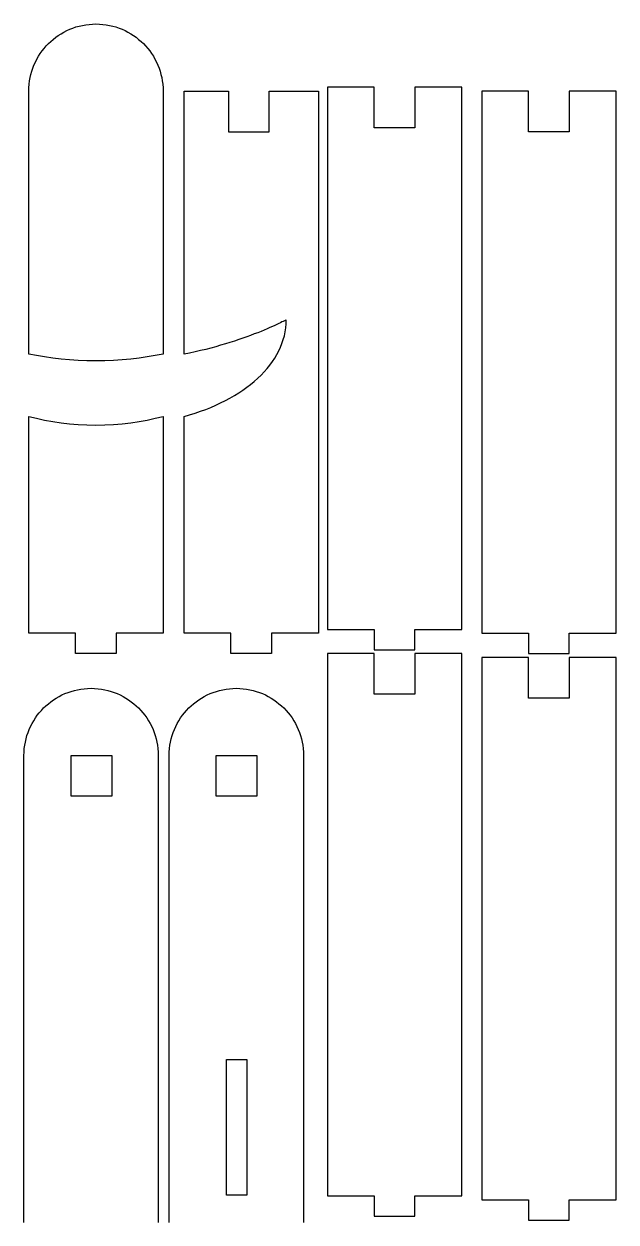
# Model space of a CAD drawing. Header units: millimetres. Extents: x 211 to 654, y 153 to 425.
# Drawn here: x 488.2 to 569.1, y 260.2 to 424 of the extents above; entities that cross this region are included whole.
import ezdxf

# ---------------------------------------------------------------- set-up
doc = ezdxf.new("R2010")
doc.units = ezdxf.units.MM
doc.layers.get('0').update_dxf_attribs({"linetype": 'CONTINUOUS', "true_color": 0xffffff})

msp = doc.modelspace()

# ---------------------------------------------------------------- linework, layer by layer
at = {"linetype": 'CONTINUOUS', "true_color": 0xffffff}
for points in [[(488.82, 378.88), (488.82, 378.9), (488.82, 378.98), (488.82, 379.11), (488.82, 379.28), (488.82, 379.5), (488.82, 379.77), (488.82, 380.07), (488.82, 380.42), (488.82, 380.81), (488.82, 381.24), (488.82, 381.7), (488.82, 382.2), (488.82, 382.73), (488.82, 383.29), (488.82, 383.88), (488.82, 384.5), (488.82, 385.14), (488.82, 385.81), (488.82, 386.5), (488.82, 387.22), (488.82, 387.95), (488.82, 388.7), (488.82, 389.47), (488.82, 390.26), (488.82, 391.86), (488.82, 393.5), (488.82, 395.18), (488.82, 396.86), (488.82, 398.54), (488.82, 400.21), (488.82, 401.86), (488.82, 403.46), (488.82, 404.24), (488.82, 405.01), (488.82, 405.76), (488.82, 406.5), (488.82, 407.21), (488.82, 407.9), (488.82, 408.57), (488.82, 409.22), (488.82, 409.84), (488.82, 410.43), (488.82, 410.99), (488.82, 411.52), (488.82, 412.01), (488.82, 412.48), (488.82, 412.9), (488.82, 413.29), (488.82, 413.64), (488.82, 413.95), (488.82, 414.21), (488.82, 414.43), (488.82, 414.6), (488.82, 414.73), (488.82, 414.81), (488.82, 414.83), (488.83, 415.32), (488.87, 415.78), (488.93, 416.24), (489.01, 416.7), (489.11, 417.14), (489.23, 417.58), (489.38, 418), (489.54, 418.42), (489.73, 418.83), (489.93, 419.22), (490.15, 419.61), (490.39, 419.98), (490.65, 420.34), (490.92, 420.69), (491.21, 421.02), (491.51, 421.34), (491.83, 421.64), (492.17, 421.93), (492.51, 422.21), (492.87, 422.46), (493.25, 422.7), (493.63, 422.92), (494.03, 423.13), (494.43, 423.31), (494.85, 423.47), (495.28, 423.62), (495.71, 423.74), (496.16, 423.84), (496.61, 423.93), (497.07, 423.98), (497.54, 424.02), (498.01, 424.03), (498.48, 424.02), (498.95, 423.98), (499.41, 423.93), (499.86, 423.84), (500.31, 423.74), (500.74, 423.62), (501.17, 423.47), (501.59, 423.31), (501.99, 423.13), (502.39, 422.92), (502.77, 422.7), (503.15, 422.46), (503.51, 422.21), (503.85, 421.93), (504.19, 421.64), (504.51, 421.34), (504.81, 421.02), (505.1, 420.69), (505.37, 420.34), (505.63, 419.98), (505.87, 419.61), (506.09, 419.22), (506.29, 418.83), (506.48, 418.42), (506.64, 418), (506.79, 417.58), (506.91, 417.14), (507.01, 416.7), (507.09, 416.24), (507.15, 415.78), (507.19, 415.32), (507.2, 414.84), (507.2, 414.82), (507.2, 414.74), (507.2, 414.61), (507.2, 414.44), (507.2, 414.22), (507.2, 413.95), (507.2, 413.65), (507.2, 413.3), (507.2, 412.91), (507.2, 412.48), (507.2, 412.02), (507.2, 411.52), (507.2, 410.99), (507.2, 410.43), (507.2, 409.84), (507.2, 409.22), (507.2, 408.58), (507.2, 407.91), (507.2, 407.22), (507.2, 406.5), (507.2, 405.77), (507.2, 405.02), (507.2, 404.25), (507.2, 403.46), (507.2, 401.86), (507.2, 400.21), (507.2, 398.54), (507.2, 396.86), (507.2, 395.18), (507.2, 393.51), (507.2, 391.86), (507.2, 390.26), (507.2, 389.47), (507.2, 388.7), (507.2, 387.95), (507.2, 387.22), (507.2, 386.5), (507.2, 385.81), (507.2, 385.14), (507.2, 384.5), (507.2, 383.88), (507.2, 383.29), (507.2, 382.72), (507.2, 382.19), (507.2, 381.7), (507.2, 381.24), (507.2, 380.81), (507.2, 380.42), (507.2, 380.07), (507.2, 379.76), (507.2, 379.5), (507.2, 379.28), (507.2, 379.1), (507.2, 378.98), (507.2, 378.9), (507.2, 378.87), (506.13, 378.68), (505.03, 378.5), (503.91, 378.35), (502.77, 378.22), (501.61, 378.11), (500.43, 378.03), (499.23, 377.98), (498.01, 377.97), (496.79, 377.98), (495.59, 378.03), (494.41, 378.11), (493.25, 378.22), (492.11, 378.35), (490.99, 378.5), (489.89, 378.68), (488.82, 378.88)], [(510.06, 370.37), (510.83, 370.59), (511.58, 370.82), (512.31, 371.07), (513.03, 371.33), (513.73, 371.61), (514.41, 371.91), (515.07, 372.21), (515.72, 372.54), (516.34, 372.87), (516.95, 373.22), (517.54, 373.59), (518.1, 373.96), (518.64, 374.35), (519.17, 374.75), (519.66, 375.16), (520.14, 375.58), (520.59, 376.02), (521.01, 376.46), (521.41, 376.92), (521.79, 377.38), (522.14, 377.86), (522.46, 378.34), (522.75, 378.83), (523.02, 379.33), (523.25, 379.84), (523.46, 380.35), (523.63, 380.87), (523.78, 381.4), (523.89, 381.94), (523.98, 382.48), (524.03, 383.03), (524.04, 383.58), (524.03, 383.57), (523.98, 383.54), (523.89, 383.5), (523.78, 383.44), (523.63, 383.37), (523.46, 383.28), (523.25, 383.18), (523.02, 383.07), (522.75, 382.94), (522.46, 382.81), (522.14, 382.66), (521.79, 382.51), (521.41, 382.35), (521.01, 382.18), (520.59, 382), (520.14, 381.82), (519.66, 381.64), (519.17, 381.45), (518.64, 381.26), (518.1, 381.06), (517.54, 380.87), (516.95, 380.67), (516.34, 380.48), (515.72, 380.28), (515.07, 380.09), (514.41, 379.9), (513.73, 379.72), (513.03, 379.53), (512.31, 379.36), (511.58, 379.19), (510.83, 379.03), (510.06, 378.88), (510.06, 378.9), (510.06, 378.98), (510.06, 379.11), (510.06, 379.28), (510.06, 379.5), (510.06, 379.77), (510.06, 380.07), (510.06, 380.42), (510.06, 380.81), (510.06, 381.24), (510.06, 381.7), (510.06, 382.2), (510.06, 382.73), (510.06, 383.29), (510.06, 383.88), (510.06, 384.5), (510.06, 385.14), (510.06, 385.81), (510.06, 386.5), (510.06, 387.22), (510.06, 387.95), (510.06, 388.7), (510.06, 389.47), (510.06, 390.26), (510.06, 391.86), (510.06, 393.5), (510.06, 395.18), (510.06, 396.86), (510.06, 398.54), (510.06, 400.21), (510.06, 401.86), (510.06, 403.46), (510.06, 404.24), (510.06, 405.01), (510.06, 405.76), (510.06, 406.5), (510.06, 407.21), (510.06, 407.9), (510.06, 408.57), (510.06, 409.22), (510.06, 409.84), (510.06, 410.43), (510.06, 410.99), (510.06, 411.52), (510.06, 412.01), (510.06, 412.48), (510.06, 412.9), (510.06, 413.29), (510.06, 413.64), (510.06, 413.95), (510.06, 414.21), (510.06, 414.43), (510.06, 414.6), (510.06, 414.73), (510.06, 414.81), (510.06, 414.83), (510.08, 414.84), (510.13, 414.84), (510.21, 414.84), (510.33, 414.84), (510.46, 414.84), (510.63, 414.84), (510.81, 414.84), (511.01, 414.84), (511.24, 414.84), (511.47, 414.84), (511.99, 414.84), (512.54, 414.84), (513.11, 414.84), (513.67, 414.84), (514.22, 414.84), (514.74, 414.84), (514.97, 414.84), (515.2, 414.84), (515.4, 414.84), (515.58, 414.84), (515.75, 414.84), (515.88, 414.84), (516, 414.84), (516.08, 414.84), (516.13, 414.84), (516.15, 414.84), (516.15, 414.83), (516.15, 414.78), (516.15, 414.71), (516.15, 414.6), (516.15, 414.48), (516.15, 414.33), (516.15, 414.16), (516.15, 413.98), (516.15, 413.77), (516.15, 413.55), (516.15, 413.08), (516.15, 412.58), (516.15, 412.06), (516.15, 411.55), (516.15, 411.04), (516.15, 410.57), (516.15, 410.36), (516.15, 410.15), (516.15, 409.97), (516.15, 409.8), (516.15, 409.65), (516.15, 409.52), (516.15, 409.42), (516.15, 409.35), (516.15, 409.3), (516.15, 409.28), (516.16, 409.28), (516.21, 409.28), (516.28, 409.28), (516.39, 409.28), (516.51, 409.28), (516.66, 409.28), (516.83, 409.28), (517.02, 409.28), (517.22, 409.28), (517.44, 409.28), (517.91, 409.28), (518.41, 409.28), (518.93, 409.28), (519.44, 409.28), (519.95, 409.28), (520.42, 409.28), (520.63, 409.28), (520.84, 409.28), (521.02, 409.28), (521.19, 409.28), (521.34, 409.28), (521.47, 409.28), (521.57, 409.28), (521.64, 409.28), (521.69, 409.28), (521.71, 409.28), (521.71, 409.3), (521.71, 409.35), (521.71, 409.42), (521.71, 409.52), (521.71, 409.65), (521.71, 409.8), (521.71, 409.97), (521.71, 410.15), (521.71, 410.36), (521.71, 410.57), (521.71, 411.04), (521.71, 411.55), (521.71, 412.06), (521.71, 412.58), (521.71, 413.08), (521.71, 413.55), (521.71, 413.77), (521.71, 413.98), (521.71, 414.16), (521.71, 414.33), (521.71, 414.48), (521.71, 414.6), (521.71, 414.71), (521.71, 414.78), (521.71, 414.83), (521.71, 414.84), (521.73, 414.84), (521.78, 414.84), (521.87, 414.84), (522, 414.84), (522.15, 414.84), (522.33, 414.84), (522.53, 414.84), (522.76, 414.84), (523, 414.84), (523.27, 414.84), (523.84, 414.84), (524.45, 414.84), (525.07, 414.84), (525.7, 414.84), (526.31, 414.84), (526.88, 414.84), (527.14, 414.84), (527.39, 414.84), (527.62, 414.84), (527.82, 414.84), (528, 414.84), (528.15, 414.84), (528.27, 414.84), (528.37, 414.84), (528.42, 414.84), (528.44, 414.84), (528.44, 414.79), (528.44, 414.63), (528.44, 414.37), (528.44, 414.01), (528.44, 413.56), (528.44, 413.01), (528.44, 412.38), (528.44, 411.66), (528.44, 410.86), (528.44, 409.98), (528.44, 409.03), (528.44, 408), (528.44, 406.91), (528.44, 405.75), (528.44, 404.54), (528.44, 403.26), (528.44, 401.93), (528.44, 400.55), (528.44, 399.12), (528.44, 397.65), (528.44, 396.14), (528.44, 394.59), (528.44, 391.39), (528.44, 388.08), (528.44, 384.69), (528.44, 381.25), (528.44, 377.78), (528.44, 374.31), (528.44, 370.86), (528.44, 367.47), (528.44, 364.17), (528.44, 360.97), (528.44, 359.42), (528.44, 357.91), (528.44, 356.43), (528.44, 355), (528.44, 353.62), (528.44, 352.29), (528.44, 351.02), (528.44, 349.8), (528.44, 348.64), (528.44, 347.55), (528.44, 346.53), (528.44, 345.58), (528.44, 344.7), (528.44, 343.9), (528.44, 343.18), (528.44, 342.54), (528.44, 342), (528.44, 341.54), (528.44, 341.18), (528.44, 340.92), (528.44, 340.76), (528.44, 340.71), (528.42, 340.71), (528.37, 340.71), (528.28, 340.71), (528.17, 340.71), (528.02, 340.71), (527.85, 340.71), (527.66, 340.71), (527.44, 340.71), (527.21, 340.71), (526.96, 340.71), (526.41, 340.71), (525.84, 340.71), (525.24, 340.71), (524.64, 340.71), (524.06, 340.71), (523.52, 340.71), (523.27, 340.71), (523.03, 340.71), (522.82, 340.71), (522.63, 340.71), (522.45, 340.71), (522.31, 340.71), (522.19, 340.71), (522.11, 340.71), (522.05, 340.71), (522.03, 340.71), (522.03, 340.7), (522.03, 340.68), (522.03, 340.59), (522.03, 340.45), (522.03, 340.28), (522.03, 340.07), (522.03, 339.83), (522.03, 339.58), (522.03, 339.32), (522.03, 339.06), (522.03, 338.81), (522.03, 338.58), (522.03, 338.37), (522.03, 338.19), (522.03, 338.05), (522.03, 337.96), (522.03, 337.94), (522.03, 337.93), (522.02, 337.93), (521.97, 337.93), (521.9, 337.93), (521.79, 337.93), (521.67, 337.93), (521.52, 337.93), (521.35, 337.93), (521.17, 337.93), (520.96, 337.93), (520.74, 337.93), (520.27, 337.93), (519.77, 337.93), (519.25, 337.93), (518.74, 337.93), (518.23, 337.93), (517.76, 337.93), (517.55, 337.93), (517.34, 337.93), (517.16, 337.93), (516.99, 337.93), (516.84, 337.93), (516.71, 337.93), (516.61, 337.93), (516.54, 337.93), (516.49, 337.93), (516.47, 337.93), (516.47, 337.94), (516.47, 337.96), (516.47, 338.05), (516.47, 338.19), (516.47, 338.37), (516.47, 338.58), (516.47, 338.81), (516.47, 339.06), (516.47, 339.32), (516.47, 339.58), (516.47, 339.83), (516.47, 340.07), (516.47, 340.28), (516.47, 340.45), (516.47, 340.59), (516.47, 340.68), (516.47, 340.7), (516.47, 340.71), (516.46, 340.71), (516.4, 340.71), (516.32, 340.71), (516.2, 340.71), (516.05, 340.71), (515.88, 340.71), (515.69, 340.71), (515.47, 340.71), (515.24, 340.71), (514.99, 340.71), (514.45, 340.71), (513.87, 340.71), (513.27, 340.71), (512.67, 340.71), (512.09, 340.71), (511.55, 340.71), (511.3, 340.71), (511.07, 340.71), (510.85, 340.71), (510.66, 340.71), (510.48, 340.71), (510.34, 340.71), (510.22, 340.71), (510.14, 340.71), (510.08, 340.71), (510.06, 340.71), (510.06, 340.73), (510.06, 340.8), (510.06, 340.9), (510.06, 341.04), (510.06, 341.23), (510.06, 341.44), (510.06, 341.7), (510.06, 341.99), (510.06, 342.31), (510.06, 342.66), (510.06, 343.04), (510.06, 343.45), (510.06, 343.89), (510.06, 344.35), (510.06, 344.84), (510.06, 345.35), (510.06, 345.88), (510.06, 346.43), (510.06, 347), (510.06, 347.59), (510.06, 348.2), (510.06, 348.82), (510.06, 350.1), (510.06, 351.42), (510.06, 352.78), (510.06, 354.15), (510.06, 355.54), (510.06, 356.93), (510.06, 358.31), (510.06, 359.66), (510.06, 360.99), (510.06, 362.27), (510.06, 362.89), (510.06, 363.49), (510.06, 364.08), (510.06, 364.65), (510.06, 365.2), (510.06, 365.74), (510.06, 366.25), (510.06, 366.73), (510.06, 367.2), (510.06, 367.63), (510.06, 368.04), (510.06, 368.42), (510.06, 368.77), (510.06, 369.09), (510.06, 369.38), (510.06, 369.63), (510.06, 369.85), (510.06, 370.03), (510.06, 370.18), (510.06, 370.28), (510.06, 370.34), (510.06, 370.37), (510.06, 370.37)], [(541.64, 415.38), (541.64, 415.36), (541.64, 415.31), (541.64, 415.24), (541.64, 415.14), (541.64, 415.01), (541.64, 414.86), (541.64, 414.69), (541.64, 414.51), (541.64, 414.3), (541.64, 414.09), (541.64, 413.62), (541.64, 413.11), (541.64, 412.6), (541.64, 412.08), (541.64, 411.58), (541.64, 411.11), (541.64, 410.89), (541.64, 410.69), (541.64, 410.5), (541.64, 410.33), (541.64, 410.18), (541.64, 410.06), (541.64, 409.95), (541.64, 409.88), (541.64, 409.83), (541.64, 409.82), (541.63, 409.82), (541.58, 409.82), (541.5, 409.82), (541.4, 409.82), (541.28, 409.82), (541.13, 409.82), (540.96, 409.82), (540.77, 409.82), (540.57, 409.82), (540.35, 409.82), (539.88, 409.82), (539.38, 409.82), (538.86, 409.82), (538.34, 409.82), (537.84, 409.82), (537.37, 409.82), (537.15, 409.82), (536.95, 409.82), (536.76, 409.82), (536.59, 409.82), (536.45, 409.82), (536.32, 409.82), (536.22, 409.82), (536.14, 409.82), (536.1, 409.82), (536.08, 409.82), (536.08, 409.83), (536.08, 409.88), (536.08, 409.95), (536.08, 410.06), (536.08, 410.18), (536.08, 410.33), (536.08, 410.5), (536.08, 410.69), (536.08, 410.89), (536.08, 411.11), (536.08, 411.58), (536.08, 412.08), (536.08, 412.6), (536.08, 413.11), (536.08, 413.62), (536.08, 414.09), (536.08, 414.3), (536.08, 414.51), (536.08, 414.69), (536.08, 414.86), (536.08, 415.01), (536.08, 415.14), (536.08, 415.24), (536.08, 415.31), (536.08, 415.36), (536.08, 415.38), (536.06, 415.38), (536.01, 415.38), (535.92, 415.38), (535.81, 415.38), (535.66, 415.38), (535.49, 415.38), (535.3, 415.38), (535.08, 415.38), (534.85, 415.38), (534.6, 415.38), (534.05, 415.38), (533.48, 415.38), (532.88, 415.38), (532.28, 415.38), (531.7, 415.38), (531.16, 415.38), (530.91, 415.38), (530.67, 415.38), (530.46, 415.38), (530.27, 415.38), (530.09, 415.38), (529.95, 415.38), (529.83, 415.38), (529.75, 415.38), (529.69, 415.38), (529.67, 415.38), (529.67, 415.32), (529.67, 415.16), (529.67, 414.9), (529.67, 414.54), (529.67, 414.09), (529.67, 413.54), (529.67, 412.91), (529.67, 412.19), (529.67, 411.39), (529.67, 410.51), (529.67, 409.56), (529.67, 408.53), (529.67, 407.44), (529.67, 406.29), (529.67, 405.07), (529.67, 403.79), (529.67, 402.46), (529.67, 401.08), (529.67, 399.65), (529.67, 398.18), (529.67, 396.67), (529.67, 395.12), (529.67, 391.92), (529.67, 388.61), (529.67, 385.22), (529.67, 381.78), (529.67, 378.31), (529.67, 374.84), (529.67, 371.4), (529.67, 368.01), (529.67, 364.7), (529.67, 361.5), (529.67, 359.95), (529.67, 358.44), (529.67, 356.97), (529.67, 355.54), (529.67, 354.16), (529.67, 352.83), (529.67, 351.55), (529.67, 350.33), (529.67, 349.18), (529.67, 348.09), (529.67, 347.06), (529.67, 346.11), (529.67, 345.23), (529.67, 344.43), (529.67, 343.71), (529.67, 343.08), (529.67, 342.53), (529.67, 342.08), (529.67, 341.72), (529.67, 341.46), (529.67, 341.3), (529.67, 341.24), (529.69, 341.24), (529.75, 341.24), (529.83, 341.24), (529.95, 341.24), (530.09, 341.24), (530.27, 341.24), (530.46, 341.24), (530.67, 341.24), (530.91, 341.24), (531.16, 341.24), (531.7, 341.24), (532.28, 341.24), (532.88, 341.24), (533.48, 341.24), (534.05, 341.24), (534.6, 341.24), (534.85, 341.24), (535.08, 341.24), (535.3, 341.24), (535.49, 341.24), (535.66, 341.24), (535.81, 341.24), (535.92, 341.24), (536.01, 341.24), (536.06, 341.24), (536.08, 341.24), (536.08, 341.24), (536.08, 341.21), (536.08, 341.12), (536.08, 340.99), (536.08, 340.81), (536.08, 340.6), (536.08, 340.36), (536.08, 340.11), (536.08, 339.85), (536.08, 339.59), (536.08, 339.34), (536.08, 339.11), (536.08, 338.9), (536.08, 338.72), (536.08, 338.58), (536.08, 338.49), (536.08, 338.47), (536.08, 338.46), (536.1, 338.46), (536.14, 338.46), (536.22, 338.46), (536.32, 338.46), (536.45, 338.46), (536.59, 338.46), (536.76, 338.46), (536.95, 338.46), (537.15, 338.46), (537.37, 338.46), (537.84, 338.46), (538.34, 338.46), (538.86, 338.46), (539.38, 338.46), (539.88, 338.46), (540.35, 338.46), (540.57, 338.46), (540.77, 338.46), (540.96, 338.46), (541.13, 338.46), (541.28, 338.46), (541.4, 338.46), (541.5, 338.46), (541.58, 338.46), (541.63, 338.46), (541.64, 338.46), (541.64, 338.47), (541.64, 338.49), (541.64, 338.58), (541.64, 338.72), (541.64, 338.9), (541.64, 339.11), (541.64, 339.34), (541.64, 339.59), (541.64, 339.85), (541.64, 340.11), (541.64, 340.36), (541.64, 340.6), (541.64, 340.81), (541.64, 340.99), (541.64, 341.12), (541.64, 341.21), (541.64, 341.24), (541.64, 341.24), (541.66, 341.24), (541.71, 341.24), (541.8, 341.24), (541.92, 341.24), (542.06, 341.24), (542.23, 341.24), (542.43, 341.24), (542.64, 341.24), (542.88, 341.24), (543.13, 341.24), (543.67, 341.24), (544.25, 341.24), (544.85, 341.24), (545.44, 341.24), (546.02, 341.24), (546.56, 341.24), (546.81, 341.24), (547.05, 341.24), (547.26, 341.24), (547.46, 341.24), (547.63, 341.24), (547.77, 341.24), (547.89, 341.24), (547.98, 341.24), (548.03, 341.24), (548.05, 341.24), (548.05, 341.3), (548.05, 341.46), (548.05, 341.72), (548.05, 342.08), (548.05, 342.53), (548.05, 343.08), (548.05, 343.71), (548.05, 344.43), (548.05, 345.23), (548.05, 346.11), (548.05, 347.06), (548.05, 348.09), (548.05, 349.18), (548.05, 350.33), (548.05, 351.55), (548.05, 352.83), (548.05, 354.16), (548.05, 355.54), (548.05, 356.97), (548.05, 358.44), (548.05, 359.95), (548.05, 361.5), (548.05, 364.7), (548.05, 368.01), (548.05, 371.4), (548.05, 374.84), (548.05, 378.31), (548.05, 381.78), (548.05, 385.22), (548.05, 388.61), (548.05, 391.92), (548.05, 395.12), (548.05, 396.67), (548.05, 398.18), (548.05, 399.65), (548.05, 401.08), (548.05, 402.46), (548.05, 403.79), (548.05, 405.07), (548.05, 406.29), (548.05, 407.44), (548.05, 408.53), (548.05, 409.56), (548.05, 410.51), (548.05, 411.39), (548.05, 412.19), (548.05, 412.91), (548.05, 413.54), (548.05, 414.09), (548.05, 414.54), (548.05, 414.9), (548.05, 415.16), (548.05, 415.32), (548.05, 415.38), (548.03, 415.38), (547.98, 415.38), (547.89, 415.38), (547.77, 415.38), (547.63, 415.38), (547.46, 415.38), (547.26, 415.38), (547.05, 415.38), (546.81, 415.38), (546.56, 415.38), (546.02, 415.38), (545.44, 415.38), (544.84, 415.38), (544.25, 415.38), (543.67, 415.38), (543.13, 415.38), (542.88, 415.38), (542.64, 415.38), (542.43, 415.38), (542.23, 415.38), (542.06, 415.38), (541.92, 415.38), (541.8, 415.38), (541.71, 415.38), (541.66, 415.38), (541.64, 415.38)], [(562.73, 414.84), (562.73, 414.83), (562.73, 414.78), (562.73, 414.71), (562.73, 414.6), (562.73, 414.48), (562.73, 414.33), (562.73, 414.16), (562.73, 413.98), (562.73, 413.77), (562.73, 413.55), (562.73, 413.08), (562.73, 412.58), (562.73, 412.06), (562.73, 411.55), (562.73, 411.04), (562.73, 410.57), (562.73, 410.36), (562.73, 410.15), (562.73, 409.97), (562.73, 409.8), (562.73, 409.65), (562.73, 409.52), (562.73, 409.42), (562.73, 409.35), (562.73, 409.3), (562.73, 409.28), (562.72, 409.28), (562.67, 409.28), (562.6, 409.28), (562.49, 409.28), (562.37, 409.28), (562.22, 409.28), (562.05, 409.28), (561.87, 409.28), (561.66, 409.28), (561.44, 409.28), (560.97, 409.28), (560.47, 409.28), (559.95, 409.28), (559.44, 409.28), (558.93, 409.28), (558.46, 409.28), (558.25, 409.28), (558.04, 409.28), (557.86, 409.28), (557.69, 409.28), (557.54, 409.28), (557.41, 409.28), (557.31, 409.28), (557.24, 409.28), (557.19, 409.28), (557.17, 409.28), (557.17, 409.3), (557.17, 409.35), (557.17, 409.42), (557.17, 409.52), (557.17, 409.65), (557.17, 409.8), (557.17, 409.97), (557.17, 410.15), (557.17, 410.36), (557.17, 410.57), (557.17, 411.04), (557.17, 411.55), (557.17, 412.06), (557.17, 412.58), (557.17, 413.08), (557.17, 413.55), (557.17, 413.77), (557.17, 413.98), (557.17, 414.16), (557.17, 414.33), (557.17, 414.48), (557.17, 414.6), (557.17, 414.71), (557.17, 414.78), (557.17, 414.83), (557.17, 414.84), (557.16, 414.84), (557.1, 414.84), (557.02, 414.84), (556.9, 414.84), (556.75, 414.84), (556.58, 414.84), (556.39, 414.84), (556.17, 414.84), (555.94, 414.84), (555.69, 414.84), (555.15, 414.84), (554.57, 414.84), (553.97, 414.84), (553.37, 414.84), (552.79, 414.84), (552.25, 414.84), (552, 414.84), (551.77, 414.84), (551.55, 414.84), (551.36, 414.84), (551.19, 414.84), (551.04, 414.84), (550.92, 414.84), (550.84, 414.84), (550.78, 414.84), (550.77, 414.84), (550.77, 414.79), (550.77, 414.63), (550.77, 414.37), (550.77, 414.01), (550.77, 413.56), (550.77, 413.01), (550.77, 412.38), (550.77, 411.66), (550.77, 410.86), (550.77, 409.98), (550.77, 409.03), (550.77, 408), (550.77, 406.91), (550.77, 405.75), (550.77, 404.54), (550.77, 403.26), (550.77, 401.93), (550.77, 400.55), (550.77, 399.12), (550.77, 397.65), (550.77, 396.14), (550.77, 394.59), (550.77, 391.39), (550.77, 388.08), (550.77, 384.69), (550.77, 381.25), (550.77, 377.78), (550.77, 374.31), (550.77, 370.86), (550.77, 367.47), (550.77, 364.17), (550.77, 360.97), (550.77, 359.42), (550.77, 357.91), (550.77, 356.43), (550.77, 355), (550.77, 353.62), (550.77, 352.29), (550.77, 351.02), (550.77, 349.8), (550.77, 348.64), (550.77, 347.55), (550.77, 346.53), (550.77, 345.58), (550.77, 344.7), (550.77, 343.9), (550.77, 343.18), (550.77, 342.54), (550.77, 342), (550.77, 341.54), (550.77, 341.18), (550.77, 340.92), (550.77, 340.76), (550.77, 340.71), (550.78, 340.71), (550.84, 340.71), (550.92, 340.71), (551.04, 340.71), (551.19, 340.71), (551.36, 340.71), (551.55, 340.71), (551.77, 340.71), (552, 340.71), (552.25, 340.71), (552.79, 340.71), (553.37, 340.71), (553.97, 340.71), (554.57, 340.71), (555.15, 340.71), (555.69, 340.71), (555.94, 340.71), (556.17, 340.71), (556.39, 340.71), (556.58, 340.71), (556.75, 340.71), (556.9, 340.71), (557.02, 340.71), (557.1, 340.71), (557.16, 340.71), (557.17, 340.71), (557.17, 340.7), (557.17, 340.68), (557.17, 340.59), (557.17, 340.45), (557.17, 340.28), (557.17, 340.07), (557.17, 339.83), (557.17, 339.58), (557.17, 339.32), (557.17, 339.06), (557.17, 338.81), (557.17, 338.58), (557.17, 338.37), (557.17, 338.19), (557.17, 338.05), (557.17, 337.96), (557.17, 337.94), (557.17, 337.93), (557.19, 337.93), (557.24, 337.93), (557.31, 337.93), (557.41, 337.93), (557.54, 337.93), (557.69, 337.93), (557.86, 337.93), (558.04, 337.93), (558.25, 337.93), (558.46, 337.93), (558.93, 337.93), (559.44, 337.93), (559.95, 337.93), (560.47, 337.93), (560.97, 337.93), (561.44, 337.93), (561.66, 337.93), (561.87, 337.93), (562.05, 337.93), (562.22, 337.93), (562.37, 337.93), (562.49, 337.93), (562.6, 337.93), (562.67, 337.93), (562.72, 337.93), (562.73, 337.93), (562.73, 337.94), (562.73, 337.96), (562.73, 338.05), (562.73, 338.19), (562.73, 338.37), (562.73, 338.58), (562.73, 338.81), (562.73, 339.06), (562.73, 339.32), (562.73, 339.58), (562.73, 339.83), (562.73, 340.07), (562.73, 340.28), (562.73, 340.45), (562.73, 340.59), (562.73, 340.68), (562.73, 340.7), (562.73, 340.71), (562.75, 340.71), (562.81, 340.71), (562.89, 340.71), (563.01, 340.71), (563.15, 340.71), (563.33, 340.71), (563.52, 340.71), (563.74, 340.71), (563.97, 340.71), (564.22, 340.71), (564.76, 340.71), (565.34, 340.71), (565.94, 340.71), (566.54, 340.71), (567.12, 340.71), (567.66, 340.71), (567.91, 340.71), (568.14, 340.71), (568.36, 340.71), (568.55, 340.71), (568.72, 340.71), (568.87, 340.71), (568.99, 340.71), (569.07, 340.71), (569.13, 340.71), (569.14, 340.71), (569.14, 340.76), (569.14, 340.92), (569.14, 341.18), (569.14, 341.54), (569.14, 342), (569.14, 342.54), (569.14, 343.18), (569.14, 343.9), (569.14, 344.7), (569.14, 345.58), (569.14, 346.53), (569.14, 347.55), (569.14, 348.64), (569.14, 349.8), (569.14, 351.02), (569.14, 352.29), (569.14, 353.62), (569.14, 355), (569.14, 356.43), (569.14, 357.91), (569.14, 359.42), (569.14, 360.97), (569.14, 364.17), (569.14, 367.47), (569.14, 370.86), (569.14, 374.31), (569.14, 377.78), (569.14, 381.25), (569.14, 384.69), (569.14, 388.08), (569.14, 391.39), (569.14, 394.59), (569.14, 396.14), (569.14, 397.65), (569.14, 399.12), (569.14, 400.55), (569.14, 401.93), (569.14, 403.26), (569.14, 404.54), (569.14, 405.75), (569.14, 406.91), (569.14, 408), (569.14, 409.03), (569.14, 409.98), (569.14, 410.86), (569.14, 411.66), (569.14, 412.38), (569.14, 413.01), (569.14, 413.56), (569.14, 414.01), (569.14, 414.37), (569.14, 414.63), (569.14, 414.79), (569.14, 414.84), (569.13, 414.84), (569.07, 414.84), (568.99, 414.84), (568.87, 414.84), (568.72, 414.84), (568.55, 414.84), (568.36, 414.84), (568.14, 414.84), (567.91, 414.84), (567.66, 414.84), (567.12, 414.84), (566.54, 414.84), (565.94, 414.84), (565.34, 414.84), (564.76, 414.84), (564.22, 414.84), (563.97, 414.84), (563.74, 414.84), (563.52, 414.84), (563.33, 414.84), (563.15, 414.84), (563.01, 414.84), (562.89, 414.84), (562.81, 414.84), (562.75, 414.84), (562.73, 414.84)], [(507.2, 370.37), (507.2, 370.35), (507.2, 370.29), (507.2, 370.18), (507.2, 370.04), (507.2, 369.86), (507.2, 369.64), (507.2, 369.39), (507.2, 369.1), (507.2, 368.78), (507.2, 368.43), (507.2, 368.05), (507.2, 367.64), (507.2, 367.2), (507.2, 366.74), (507.2, 366.25), (507.2, 365.74), (507.2, 365.21), (507.2, 364.65), (507.2, 364.08), (507.2, 363.49), (507.2, 362.89), (507.2, 362.27), (507.2, 360.99), (507.2, 359.66), (507.2, 358.31), (507.2, 356.93), (507.2, 355.54), (507.2, 354.15), (507.2, 352.78), (507.2, 351.42), (507.2, 350.1), (507.2, 348.82), (507.2, 348.19), (507.2, 347.59), (507.2, 347), (507.2, 346.43), (507.2, 345.88), (507.2, 345.34), (507.2, 344.83), (507.2, 344.35), (507.2, 343.88), (507.2, 343.45), (507.2, 343.04), (507.2, 342.65), (507.2, 342.3), (507.2, 341.98), (507.2, 341.69), (507.2, 341.44), (507.2, 341.22), (507.2, 341.04), (507.2, 340.9), (507.2, 340.79), (507.2, 340.73), (507.2, 340.71), (507.18, 340.71), (507.13, 340.71), (507.04, 340.71), (506.92, 340.71), (506.78, 340.71), (506.61, 340.71), (506.41, 340.71), (506.2, 340.71), (505.96, 340.71), (505.71, 340.71), (505.17, 340.71), (504.59, 340.71), (503.99, 340.71), (503.4, 340.71), (502.82, 340.71), (502.28, 340.71), (502.03, 340.71), (501.79, 340.71), (501.58, 340.71), (501.38, 340.71), (501.21, 340.71), (501.07, 340.71), (500.95, 340.71), (500.86, 340.71), (500.81, 340.71), (500.79, 340.71), (500.79, 340.7), (500.79, 340.68), (500.79, 340.59), (500.79, 340.45), (500.79, 340.28), (500.79, 340.07), (500.79, 339.83), (500.79, 339.58), (500.79, 339.32), (500.79, 339.06), (500.79, 338.81), (500.79, 338.58), (500.79, 338.37), (500.79, 338.19), (500.79, 338.05), (500.79, 337.96), (500.79, 337.94), (500.79, 337.93), (500.78, 337.93), (500.73, 337.93), (500.65, 337.93), (500.55, 337.93), (500.43, 337.93), (500.28, 337.93), (500.11, 337.93), (499.92, 337.93), (499.72, 337.93), (499.5, 337.93), (499.03, 337.93), (498.53, 337.93), (498.01, 337.93), (497.49, 337.93), (496.99, 337.93), (496.52, 337.93), (496.3, 337.93), (496.1, 337.93), (495.91, 337.93), (495.74, 337.93), (495.6, 337.93), (495.47, 337.93), (495.37, 337.93), (495.29, 337.93), (495.25, 337.93), (495.23, 337.93), (495.23, 337.94), (495.23, 337.96), (495.23, 338.05), (495.23, 338.19), (495.23, 338.37), (495.23, 338.58), (495.23, 338.81), (495.23, 339.06), (495.23, 339.32), (495.23, 339.58), (495.23, 339.83), (495.23, 340.07), (495.23, 340.28), (495.23, 340.45), (495.23, 340.59), (495.23, 340.68), (495.23, 340.7), (495.23, 340.71), (495.21, 340.71), (495.16, 340.71), (495.07, 340.71), (494.96, 340.71), (494.81, 340.71), (494.64, 340.71), (494.45, 340.71), (494.23, 340.71), (494, 340.71), (493.74, 340.71), (493.2, 340.71), (492.62, 340.71), (492.03, 340.71), (491.43, 340.71), (490.85, 340.71), (490.31, 340.71), (490.06, 340.71), (489.82, 340.71), (489.61, 340.71), (489.41, 340.71), (489.24, 340.71), (489.1, 340.71), (488.98, 340.71), (488.89, 340.71), (488.84, 340.71), (488.82, 340.71), (488.82, 340.73), (488.82, 340.8), (488.82, 340.9), (488.82, 341.04), (488.82, 341.23), (488.82, 341.44), (488.82, 341.7), (488.82, 341.99), (488.82, 342.31), (488.82, 342.66), (488.82, 343.04), (488.82, 343.45), (488.82, 343.89), (488.82, 344.35), (488.82, 344.84), (488.82, 345.35), (488.82, 345.88), (488.82, 346.43), (488.82, 347), (488.82, 347.59), (488.82, 348.2), (488.82, 348.82), (488.82, 350.1), (488.82, 351.42), (488.82, 352.78), (488.82, 354.15), (488.82, 355.54), (488.82, 356.93), (488.82, 358.31), (488.82, 359.66), (488.82, 360.99), (488.82, 362.27), (488.82, 362.89), (488.82, 363.49), (488.82, 364.08), (488.82, 364.65), (488.82, 365.2), (488.82, 365.74), (488.82, 366.25), (488.82, 366.73), (488.82, 367.2), (488.82, 367.63), (488.82, 368.04), (488.82, 368.42), (488.82, 368.77), (488.82, 369.09), (488.82, 369.38), (488.82, 369.63), (488.82, 369.85), (488.82, 370.03), (488.82, 370.18), (488.82, 370.28), (488.82, 370.34), (488.82, 370.37), (489.89, 370.11), (490.99, 369.87), (492.11, 369.67), (493.25, 369.5), (494.41, 369.37), (495.59, 369.27), (496.79, 369.21), (498.01, 369.19), (499.23, 369.21), (500.43, 369.27), (501.61, 369.37), (502.77, 369.5), (503.91, 369.67), (505.03, 369.87), (506.13, 370.11), (507.2, 370.37)], [(541.64, 337.93), (541.64, 337.92), (541.64, 337.87), (541.64, 337.79), (541.64, 337.69), (541.64, 337.57), (541.64, 337.42), (541.64, 337.25), (541.64, 337.06), (541.64, 336.86), (541.64, 336.64), (541.64, 336.17), (541.64, 335.67), (541.64, 335.15), (541.64, 334.63), (541.64, 334.13), (541.64, 333.66), (541.64, 333.44), (541.64, 333.24), (541.64, 333.05), (541.64, 332.88), (541.64, 332.74), (541.64, 332.61), (541.64, 332.51), (541.64, 332.43), (541.64, 332.39), (541.64, 332.37), (541.63, 332.37), (541.58, 332.37), (541.5, 332.37), (541.4, 332.37), (541.28, 332.37), (541.13, 332.37), (540.96, 332.37), (540.77, 332.37), (540.57, 332.37), (540.35, 332.37), (539.88, 332.37), (539.38, 332.37), (538.86, 332.37), (538.34, 332.37), (537.84, 332.37), (537.37, 332.37), (537.15, 332.37), (536.95, 332.37), (536.76, 332.37), (536.59, 332.37), (536.45, 332.37), (536.32, 332.37), (536.22, 332.37), (536.14, 332.37), (536.1, 332.37), (536.08, 332.37), (536.08, 332.39), (536.08, 332.43), (536.08, 332.51), (536.08, 332.61), (536.08, 332.74), (536.08, 332.88), (536.08, 333.05), (536.08, 333.24), (536.08, 333.44), (536.08, 333.66), (536.08, 334.13), (536.08, 334.63), (536.08, 335.15), (536.08, 335.67), (536.08, 336.17), (536.08, 336.64), (536.08, 336.86), (536.08, 337.06), (536.08, 337.25), (536.08, 337.42), (536.08, 337.57), (536.08, 337.69), (536.08, 337.79), (536.08, 337.87), (536.08, 337.92), (536.08, 337.93), (536.06, 337.93), (536.01, 337.93), (535.92, 337.93), (535.81, 337.93), (535.66, 337.93), (535.49, 337.93), (535.3, 337.93), (535.08, 337.93), (534.85, 337.93), (534.6, 337.93), (534.05, 337.93), (533.48, 337.93), (532.88, 337.93), (532.28, 337.93), (531.7, 337.93), (531.16, 337.93), (530.91, 337.93), (530.67, 337.93), (530.46, 337.93), (530.27, 337.93), (530.09, 337.93), (529.95, 337.93), (529.83, 337.93), (529.75, 337.93), (529.69, 337.93), (529.67, 337.93), (529.67, 337.88), (529.67, 337.72), (529.67, 337.46), (529.67, 337.1), (529.67, 336.64), (529.67, 336.1), (529.67, 335.46), (529.67, 334.75), (529.67, 333.95), (529.67, 333.07), (529.67, 332.11), (529.67, 331.09), (529.67, 330), (529.67, 328.84), (529.67, 327.62), (529.67, 326.35), (529.67, 325.02), (529.67, 323.64), (529.67, 322.21), (529.67, 320.74), (529.67, 319.22), (529.67, 317.67), (529.67, 314.47), (529.67, 311.17), (529.67, 307.78), (529.67, 304.33), (529.67, 300.86), (529.67, 297.39), (529.67, 293.95), (529.67, 290.56), (529.67, 287.25), (529.67, 284.05), (529.67, 282.5), (529.67, 280.99), (529.67, 279.52), (529.67, 278.09), (529.67, 276.71), (529.67, 275.38), (529.67, 274.1), (529.67, 272.89), (529.67, 271.73), (529.67, 270.64), (529.67, 269.61), (529.67, 268.66), (529.67, 267.78), (529.67, 266.98), (529.67, 266.26), (529.67, 265.63), (529.67, 265.08), (529.67, 264.63), (529.67, 264.27), (529.67, 264.01), (529.67, 263.85), (529.67, 263.8), (529.69, 263.8), (529.75, 263.8), (529.83, 263.8), (529.95, 263.8), (530.09, 263.8), (530.27, 263.8), (530.46, 263.8), (530.67, 263.8), (530.91, 263.8), (531.16, 263.8), (531.7, 263.8), (532.28, 263.8), (532.88, 263.8), (533.48, 263.8), (534.05, 263.8), (534.6, 263.8), (534.85, 263.8), (535.08, 263.8), (535.3, 263.8), (535.49, 263.8), (535.66, 263.8), (535.81, 263.8), (535.92, 263.8), (536.01, 263.8), (536.06, 263.8), (536.08, 263.8), (536.08, 263.79), (536.08, 263.77), (536.08, 263.68), (536.08, 263.54), (536.08, 263.36), (536.08, 263.15), (536.08, 262.92), (536.08, 262.67), (536.08, 262.41), (536.08, 262.15), (536.08, 261.9), (536.08, 261.66), (536.08, 261.45), (536.08, 261.27), (536.08, 261.14), (536.08, 261.05), (536.08, 261.02), (536.08, 261.02), (536.1, 261.02), (536.14, 261.02), (536.22, 261.02), (536.32, 261.02), (536.45, 261.02), (536.59, 261.02), (536.76, 261.02), (536.95, 261.02), (537.15, 261.02), (537.37, 261.02), (537.84, 261.02), (538.34, 261.02), (538.86, 261.02), (539.38, 261.02), (539.88, 261.02), (540.35, 261.02), (540.57, 261.02), (540.77, 261.02), (540.96, 261.02), (541.13, 261.02), (541.28, 261.02), (541.4, 261.02), (541.5, 261.02), (541.58, 261.02), (541.63, 261.02), (541.64, 261.02), (541.64, 261.02), (541.64, 261.05), (541.64, 261.14), (541.64, 261.27), (541.64, 261.45), (541.64, 261.66), (541.64, 261.9), (541.64, 262.15), (541.64, 262.41), (541.64, 262.67), (541.64, 262.92), (541.64, 263.15), (541.64, 263.36), (541.64, 263.54), (541.64, 263.68), (541.64, 263.76), (541.64, 263.79), (541.64, 263.8), (541.66, 263.8), (541.71, 263.8), (541.8, 263.8), (541.92, 263.8), (542.06, 263.8), (542.23, 263.8), (542.43, 263.8), (542.64, 263.8), (542.88, 263.8), (543.13, 263.8), (543.67, 263.8), (544.25, 263.8), (544.85, 263.8), (545.44, 263.8), (546.02, 263.8), (546.56, 263.8), (546.81, 263.8), (547.05, 263.8), (547.26, 263.8), (547.46, 263.8), (547.63, 263.8), (547.77, 263.8), (547.89, 263.8), (547.98, 263.8), (548.03, 263.8), (548.05, 263.8), (548.05, 263.85), (548.05, 264.01), (548.05, 264.27), (548.05, 264.63), (548.05, 265.08), (548.05, 265.63), (548.05, 266.26), (548.05, 266.98), (548.05, 267.78), (548.05, 268.66), (548.05, 269.61), (548.05, 270.64), (548.05, 271.73), (548.05, 272.89), (548.05, 274.1), (548.05, 275.38), (548.05, 276.71), (548.05, 278.09), (548.05, 279.52), (548.05, 280.99), (548.05, 282.5), (548.05, 284.05), (548.05, 287.25), (548.05, 290.56), (548.05, 293.95), (548.05, 297.39), (548.05, 300.86), (548.05, 304.33), (548.05, 307.78), (548.05, 311.17), (548.05, 314.47), (548.05, 317.67), (548.05, 319.22), (548.05, 320.74), (548.05, 322.21), (548.05, 323.64), (548.05, 325.02), (548.05, 326.35), (548.05, 327.62), (548.05, 328.84), (548.05, 330), (548.05, 331.09), (548.05, 332.11), (548.05, 333.07), (548.05, 333.95), (548.05, 334.75), (548.05, 335.46), (548.05, 336.1), (548.05, 336.64), (548.05, 337.1), (548.05, 337.46), (548.05, 337.72), (548.05, 337.88), (548.05, 337.93), (548.03, 337.93), (547.98, 337.93), (547.89, 337.93), (547.77, 337.93), (547.63, 337.93), (547.46, 337.93), (547.26, 337.93), (547.05, 337.93), (546.81, 337.93), (546.56, 337.93), (546.02, 337.93), (545.44, 337.93), (544.84, 337.93), (544.25, 337.93), (543.67, 337.93), (543.13, 337.93), (542.88, 337.93), (542.64, 337.93), (542.43, 337.93), (542.23, 337.93), (542.06, 337.93), (541.92, 337.93), (541.8, 337.93), (541.71, 337.93), (541.66, 337.93), (541.64, 337.93)], [(562.73, 337.4), (562.73, 337.38), (562.73, 337.34), (562.73, 337.26), (562.73, 337.16), (562.73, 337.03), (562.73, 336.89), (562.73, 336.72), (562.73, 336.53), (562.73, 336.33), (562.73, 336.11), (562.73, 335.64), (562.73, 335.14), (562.73, 334.62), (562.73, 334.1), (562.73, 333.6), (562.73, 333.13), (562.73, 332.91), (562.73, 332.71), (562.73, 332.52), (562.73, 332.35), (562.73, 332.2), (562.73, 332.08), (562.73, 331.98), (562.73, 331.9), (562.73, 331.85), (562.73, 331.84), (562.72, 331.84), (562.67, 331.84), (562.6, 331.84), (562.49, 331.84), (562.37, 331.84), (562.22, 331.84), (562.05, 331.84), (561.87, 331.84), (561.66, 331.84), (561.44, 331.84), (560.97, 331.84), (560.47, 331.84), (559.95, 331.84), (559.44, 331.84), (558.93, 331.84), (558.46, 331.84), (558.25, 331.84), (558.04, 331.84), (557.86, 331.84), (557.69, 331.84), (557.54, 331.84), (557.41, 331.84), (557.31, 331.84), (557.24, 331.84), (557.19, 331.84), (557.17, 331.84), (557.17, 331.85), (557.17, 331.9), (557.17, 331.98), (557.17, 332.08), (557.17, 332.2), (557.17, 332.35), (557.17, 332.52), (557.17, 332.71), (557.17, 332.91), (557.17, 333.13), (557.17, 333.6), (557.17, 334.1), (557.17, 334.62), (557.17, 335.14), (557.17, 335.64), (557.17, 336.11), (557.17, 336.33), (557.17, 336.53), (557.17, 336.72), (557.17, 336.89), (557.17, 337.03), (557.17, 337.16), (557.17, 337.26), (557.17, 337.34), (557.17, 337.38), (557.17, 337.4), (557.16, 337.4), (557.1, 337.4), (557.02, 337.4), (556.9, 337.4), (556.75, 337.4), (556.58, 337.4), (556.39, 337.4), (556.17, 337.4), (555.94, 337.4), (555.69, 337.4), (555.15, 337.4), (554.57, 337.4), (553.97, 337.4), (553.37, 337.4), (552.79, 337.4), (552.25, 337.4), (552, 337.4), (551.77, 337.4), (551.55, 337.4), (551.36, 337.4), (551.19, 337.4), (551.04, 337.4), (550.92, 337.4), (550.84, 337.4), (550.78, 337.4), (550.77, 337.4), (550.77, 337.35), (550.77, 337.19), (550.77, 336.93), (550.77, 336.57), (550.77, 336.11), (550.77, 335.57), (550.77, 334.93), (550.77, 334.21), (550.77, 333.41), (550.77, 332.53), (550.77, 331.58), (550.77, 330.56), (550.77, 329.47), (550.77, 328.31), (550.77, 327.09), (550.77, 325.82), (550.77, 324.49), (550.77, 323.1), (550.77, 321.68), (550.77, 320.2), (550.77, 318.69), (550.77, 317.14), (550.77, 313.94), (550.77, 310.63), (550.77, 307.25), (550.77, 303.8), (550.77, 300.33), (550.77, 296.86), (550.77, 293.42), (550.77, 290.03), (550.77, 286.72), (550.77, 283.52), (550.77, 281.97), (550.77, 280.46), (550.77, 278.99), (550.77, 277.56), (550.77, 276.18), (550.77, 274.85), (550.77, 273.57), (550.77, 272.35), (550.77, 271.2), (550.77, 270.11), (550.77, 269.08), (550.77, 268.13), (550.77, 267.25), (550.77, 266.45), (550.77, 265.73), (550.77, 265.1), (550.77, 264.55), (550.77, 264.1), (550.77, 263.74), (550.77, 263.48), (550.77, 263.32), (550.77, 263.26), (550.78, 263.26), (550.84, 263.26), (550.92, 263.26), (551.04, 263.26), (551.19, 263.26), (551.36, 263.26), (551.55, 263.26), (551.77, 263.26), (552, 263.26), (552.25, 263.26), (552.79, 263.26), (553.37, 263.26), (553.97, 263.26), (554.57, 263.26), (555.15, 263.26), (555.69, 263.26), (555.94, 263.26), (556.17, 263.26), (556.39, 263.26), (556.58, 263.26), (556.75, 263.26), (556.9, 263.26), (557.02, 263.26), (557.1, 263.26), (557.16, 263.26), (557.17, 263.26), (557.17, 263.26), (557.17, 263.23), (557.17, 263.14), (557.17, 263.01), (557.17, 262.83), (557.17, 262.62), (557.17, 262.38), (557.17, 262.13), (557.17, 261.87), (557.17, 261.61), (557.17, 261.36), (557.17, 261.13), (557.17, 260.92), (557.17, 260.74), (557.17, 260.6), (557.17, 260.51), (557.17, 260.49), (557.17, 260.48), (557.19, 260.48), (557.24, 260.48), (557.31, 260.48), (557.41, 260.48), (557.54, 260.48), (557.69, 260.48), (557.86, 260.48), (558.04, 260.48), (558.25, 260.48), (558.46, 260.48), (558.93, 260.48), (559.44, 260.48), (559.95, 260.48), (560.47, 260.48), (560.97, 260.48), (561.44, 260.48), (561.66, 260.48), (561.87, 260.48), (562.05, 260.48), (562.22, 260.48), (562.37, 260.48), (562.49, 260.48), (562.6, 260.48), (562.67, 260.48), (562.72, 260.48), (562.73, 260.48), (562.73, 260.49), (562.73, 260.51), (562.73, 260.6), (562.73, 260.74), (562.73, 260.92), (562.73, 261.13), (562.73, 261.36), (562.73, 261.61), (562.73, 261.87), (562.73, 262.13), (562.73, 262.38), (562.73, 262.62), (562.73, 262.83), (562.73, 263.01), (562.73, 263.14), (562.73, 263.23), (562.73, 263.26), (562.73, 263.26), (562.75, 263.26), (562.81, 263.26), (562.89, 263.26), (563.01, 263.26), (563.15, 263.26), (563.33, 263.26), (563.52, 263.26), (563.74, 263.26), (563.97, 263.26), (564.22, 263.26), (564.76, 263.26), (565.34, 263.26), (565.94, 263.26), (566.54, 263.26), (567.12, 263.26), (567.66, 263.26), (567.91, 263.26), (568.14, 263.26), (568.36, 263.26), (568.55, 263.26), (568.72, 263.26), (568.87, 263.26), (568.99, 263.26), (569.07, 263.26), (569.13, 263.26), (569.14, 263.26), (569.14, 263.32), (569.14, 263.48), (569.14, 263.74), (569.14, 264.1), (569.14, 264.55), (569.14, 265.1), (569.14, 265.73), (569.14, 266.45), (569.14, 267.25), (569.14, 268.13), (569.14, 269.08), (569.14, 270.11), (569.14, 271.2), (569.14, 272.35), (569.14, 273.57), (569.14, 274.85), (569.14, 276.18), (569.14, 277.56), (569.14, 278.99), (569.14, 280.46), (569.14, 281.97), (569.14, 283.52), (569.14, 286.72), (569.14, 290.03), (569.14, 293.42), (569.14, 296.86), (569.14, 300.33), (569.14, 303.8), (569.14, 307.25), (569.14, 310.63), (569.14, 313.94), (569.14, 317.14), (569.14, 318.69), (569.14, 320.2), (569.14, 321.68), (569.14, 323.1), (569.14, 324.49), (569.14, 325.82), (569.14, 327.09), (569.14, 328.31), (569.14, 329.47), (569.14, 330.56), (569.14, 331.58), (569.14, 332.53), (569.14, 333.41), (569.14, 334.21), (569.14, 334.93), (569.14, 335.57), (569.14, 336.11), (569.14, 336.57), (569.14, 336.93), (569.14, 337.19), (569.14, 337.35), (569.14, 337.4), (569.13, 337.4), (569.07, 337.4), (568.99, 337.4), (568.87, 337.4), (568.72, 337.4), (568.55, 337.4), (568.36, 337.4), (568.14, 337.4), (567.91, 337.4), (567.66, 337.4), (567.12, 337.4), (566.54, 337.4), (565.94, 337.4), (565.34, 337.4), (564.76, 337.4), (564.22, 337.4), (563.97, 337.4), (563.74, 337.4), (563.52, 337.4), (563.33, 337.4), (563.15, 337.4), (563.01, 337.4), (562.89, 337.4), (562.81, 337.4), (562.75, 337.4), (562.73, 337.4)], [(488.17, 260.17), (488.17, 261.45), (488.17, 262.78), (488.17, 264.16), (488.17, 265.59), (488.17, 267.06), (488.17, 268.57), (488.17, 270.12), (488.17, 273.32), (488.17, 276.63), (488.17, 280.02), (488.17, 283.46), (488.17, 286.93), (488.17, 290.4), (488.17, 293.85), (488.17, 297.24), (488.17, 300.54), (488.17, 303.74), (488.17, 305.29), (488.17, 306.8), (488.17, 308.28), (488.17, 309.71), (488.17, 311.09), (488.17, 312.42), (488.17, 313.69), (488.17, 314.91), (488.17, 316.07), (488.17, 317.16), (488.17, 318.18), (488.17, 319.13), (488.17, 320.01), (488.17, 320.81), (488.17, 321.53), (488.17, 322.17), (488.17, 322.71), (488.17, 323.17), (488.17, 323.53), (488.17, 323.79), (488.17, 323.95), (488.17, 324), (488.18, 324.47), (488.22, 324.94), (488.27, 325.4), (488.36, 325.85), (488.46, 326.3), (488.58, 326.73), (488.73, 327.16), (488.89, 327.58), (489.07, 327.98), (489.28, 328.38), (489.5, 328.76), (489.74, 329.14), (489.99, 329.5), (490.27, 329.84), (490.56, 330.18), (490.86, 330.5), (491.18, 330.8), (491.51, 331.09), (491.86, 331.36), (492.22, 331.62), (492.59, 331.86), (492.98, 332.08), (493.37, 332.28), (493.78, 332.46), (494.2, 332.63), (494.62, 332.77), (495.06, 332.9), (495.5, 333), (495.96, 333.08), (496.42, 333.14), (496.88, 333.17), (497.36, 333.19), (497.83, 333.17), (498.3, 333.14), (498.76, 333.08), (499.21, 333), (499.65, 332.9), (500.09, 332.77), (500.52, 332.63), (500.93, 332.46), (501.34, 332.28), (501.74, 332.08), (502.12, 331.86), (502.49, 331.62), (502.85, 331.36), (503.2, 331.09), (503.53, 330.8), (503.85, 330.5), (504.16, 330.18), (504.45, 329.84), (504.72, 329.5), (504.97, 329.14), (505.21, 328.76), (505.44, 328.38), (505.64, 327.98), (505.82, 327.58), (505.99, 327.16), (506.13, 326.73), (506.25, 326.3), (506.36, 325.85), (506.44, 325.4), (506.5, 324.94), (506.53, 324.47), (506.54, 324)], [(508.02, 260.17), (508.02, 261.45), (508.02, 262.78), (508.02, 264.16), (508.02, 265.59), (508.02, 267.06), (508.02, 268.57), (508.02, 270.12), (508.02, 273.32), (508.02, 276.63), (508.02, 280.02), (508.02, 283.46), (508.02, 286.93), (508.02, 290.4), (508.02, 293.85), (508.02, 297.24), (508.02, 300.54), (508.02, 303.74), (508.02, 305.29), (508.02, 306.8), (508.02, 308.28), (508.02, 309.71), (508.02, 311.09), (508.02, 312.42), (508.02, 313.69), (508.02, 314.91), (508.02, 316.07), (508.02, 317.16), (508.02, 318.18), (508.02, 319.13), (508.02, 320.01), (508.02, 320.81), (508.02, 321.53), (508.02, 322.17), (508.02, 322.71), (508.02, 323.17), (508.02, 323.53), (508.02, 323.79), (508.02, 323.95), (508.02, 324), (508.03, 324.47), (508.07, 324.94), (508.13, 325.4), (508.21, 325.85), (508.31, 326.3), (508.43, 326.73), (508.58, 327.16), (508.74, 327.58), (508.93, 327.98), (509.13, 328.38), (509.35, 328.76), (509.59, 329.14), (509.85, 329.5), (510.12, 329.84), (510.41, 330.18), (510.71, 330.5), (511.03, 330.8), (511.37, 331.09), (511.71, 331.36), (512.07, 331.62), (512.45, 331.86), (512.83, 332.08), (513.23, 332.28), (513.63, 332.46), (514.05, 332.63), (514.48, 332.77), (514.91, 332.9), (515.36, 333), (515.81, 333.08), (516.27, 333.14), (516.74, 333.17), (517.21, 333.19), (517.68, 333.17), (518.15, 333.14), (518.61, 333.08), (519.06, 333), (519.51, 332.9), (519.94, 332.77), (520.37, 332.63), (520.79, 332.46), (521.19, 332.28), (521.59, 332.08), (521.97, 331.86), (522.35, 331.62), (522.71, 331.36), (523.05, 331.09), (523.39, 330.8), (523.71, 330.5), (524.01, 330.18), (524.3, 329.84), (524.57, 329.5), (524.83, 329.14), (525.07, 328.76), (525.29, 328.38), (525.49, 327.98), (525.68, 327.58), (525.84, 327.16), (525.99, 326.73), (526.11, 326.3), (526.21, 325.85), (526.29, 325.4), (526.35, 324.94), (526.39, 324.47), (526.4, 324)], [(500.17, 318.44), (500.15, 318.44), (500.1, 318.44), (500.03, 318.44), (499.93, 318.44), (499.8, 318.44), (499.65, 318.44), (499.48, 318.44), (499.3, 318.44), (499.09, 318.44), (498.88, 318.44), (498.41, 318.44), (497.9, 318.44), (497.39, 318.44), (496.87, 318.44), (496.37, 318.44), (495.9, 318.44), (495.68, 318.44), (495.48, 318.44), (495.29, 318.44), (495.12, 318.44), (494.97, 318.44), (494.85, 318.44), (494.74, 318.44), (494.67, 318.44), (494.62, 318.44), (494.61, 318.44), (494.61, 318.45), (494.61, 318.5), (494.61, 318.58), (494.61, 318.68), (494.61, 318.8), (494.61, 318.95), (494.61, 319.12), (494.61, 319.31), (494.61, 319.51), (494.61, 319.73), (494.61, 320.2), (494.61, 320.7), (494.61, 321.22), (494.61, 321.74), (494.61, 322.24), (494.61, 322.71), (494.61, 322.93), (494.61, 323.13), (494.61, 323.32), (494.61, 323.49), (494.61, 323.63), (494.61, 323.76), (494.61, 323.86), (494.61, 323.94), (494.61, 323.98), (494.61, 324), (494.62, 324), (494.67, 324), (494.74, 324), (494.85, 324), (494.97, 324), (495.12, 324), (495.29, 324), (495.48, 324), (495.68, 324), (495.9, 324), (496.37, 324), (496.87, 324), (497.39, 324), (497.9, 324), (498.41, 324), (498.88, 324), (499.09, 324), (499.3, 324), (499.48, 324), (499.65, 324), (499.8, 324), (499.93, 324), (500.03, 324), (500.1, 324), (500.15, 324), (500.17, 324), (500.17, 323.98), (500.17, 323.94), (500.17, 323.86), (500.17, 323.76), (500.17, 323.63), (500.17, 323.49), (500.17, 323.32), (500.17, 323.13), (500.17, 322.93), (500.17, 322.71), (500.17, 322.24), (500.17, 321.74), (500.17, 321.22), (500.17, 320.7), (500.17, 320.2), (500.17, 319.73), (500.17, 319.51), (500.17, 319.31), (500.17, 319.12), (500.17, 318.95), (500.17, 318.8), (500.17, 318.68), (500.17, 318.58), (500.17, 318.5), (500.17, 318.45), (500.17, 318.44)], [(506.54, 324), (506.54, 323.95), (506.54, 323.79), (506.54, 323.53), (506.54, 323.17), (506.54, 322.71), (506.54, 322.17), (506.54, 321.53), (506.54, 320.81), (506.54, 320.01), (506.54, 319.13), (506.54, 318.18), (506.54, 317.16), (506.54, 316.07), (506.54, 314.91), (506.54, 313.69), (506.54, 312.42), (506.54, 311.09), (506.54, 309.71), (506.54, 308.28), (506.54, 306.8), (506.54, 305.29), (506.54, 303.74), (506.54, 300.54), (506.54, 297.24), (506.54, 293.85), (506.54, 290.4), (506.54, 286.93), (506.54, 283.46), (506.54, 280.02), (506.54, 276.63), (506.54, 273.32), (506.54, 270.12), (506.54, 268.57), (506.54, 267.06), (506.54, 265.59), (506.54, 264.16), (506.54, 262.78), (506.54, 261.45), (506.54, 260.17)], [(520.02, 318.44), (520, 318.44), (519.96, 318.44), (519.88, 318.44), (519.78, 318.44), (519.65, 318.44), (519.51, 318.44), (519.34, 318.44), (519.15, 318.44), (518.95, 318.44), (518.73, 318.44), (518.26, 318.44), (517.76, 318.44), (517.24, 318.44), (516.72, 318.44), (516.22, 318.44), (515.75, 318.44), (515.53, 318.44), (515.33, 318.44), (515.14, 318.44), (514.97, 318.44), (514.82, 318.44), (514.7, 318.44), (514.6, 318.44), (514.52, 318.44), (514.47, 318.44), (514.46, 318.44), (514.46, 318.45), (514.46, 318.5), (514.46, 318.58), (514.46, 318.68), (514.46, 318.8), (514.46, 318.95), (514.46, 319.12), (514.46, 319.31), (514.46, 319.51), (514.46, 319.73), (514.46, 320.2), (514.46, 320.7), (514.46, 321.22), (514.46, 321.74), (514.46, 322.24), (514.46, 322.71), (514.46, 322.93), (514.46, 323.13), (514.46, 323.32), (514.46, 323.49), (514.46, 323.63), (514.46, 323.76), (514.46, 323.86), (514.46, 323.94), (514.46, 323.98), (514.46, 324), (514.47, 324), (514.52, 324), (514.6, 324), (514.7, 324), (514.82, 324), (514.97, 324), (515.14, 324), (515.33, 324), (515.53, 324), (515.75, 324), (516.22, 324), (516.72, 324), (517.24, 324), (517.76, 324), (518.26, 324), (518.73, 324), (518.95, 324), (519.15, 324), (519.34, 324), (519.51, 324), (519.65, 324), (519.78, 324), (519.88, 324), (519.96, 324), (520, 324), (520.02, 324), (520.02, 323.98), (520.02, 323.94), (520.02, 323.86), (520.02, 323.76), (520.02, 323.63), (520.02, 323.49), (520.02, 323.32), (520.02, 323.13), (520.02, 322.93), (520.02, 322.71), (520.02, 322.24), (520.02, 321.74), (520.02, 321.22), (520.02, 320.7), (520.02, 320.2), (520.02, 319.73), (520.02, 319.51), (520.02, 319.31), (520.02, 319.12), (520.02, 318.95), (520.02, 318.8), (520.02, 318.68), (520.02, 318.58), (520.02, 318.5), (520.02, 318.45), (520.02, 318.44)], [(526.4, 324), (526.4, 323.95), (526.4, 323.79), (526.4, 323.53), (526.4, 323.17), (526.4, 322.71), (526.4, 322.17), (526.4, 321.53), (526.4, 320.81), (526.4, 320.01), (526.4, 319.13), (526.4, 318.18), (526.4, 317.16), (526.4, 316.07), (526.4, 314.91), (526.4, 313.69), (526.4, 312.42), (526.4, 311.09), (526.4, 309.71), (526.4, 308.28), (526.4, 306.8), (526.4, 305.29), (526.4, 303.74), (526.4, 300.54), (526.4, 297.24), (526.4, 293.85), (526.4, 290.4), (526.4, 286.93), (526.4, 283.46), (526.4, 280.02), (526.4, 276.63), (526.4, 273.32), (526.4, 270.12), (526.4, 268.57), (526.4, 267.06), (526.4, 265.59), (526.4, 264.16), (526.4, 262.78), (526.4, 261.45), (526.4, 260.17)], [(518.63, 263.9), (518.62, 263.9), (518.6, 263.9), (518.51, 263.9), (518.37, 263.9), (518.19, 263.9), (517.98, 263.9), (517.75, 263.9), (517.5, 263.9), (517.24, 263.9), (516.98, 263.9), (516.73, 263.9), (516.49, 263.9), (516.28, 263.9), (516.11, 263.9), (515.97, 263.9), (515.88, 263.9), (515.86, 263.9), (515.85, 263.9), (515.85, 263.92), (515.85, 263.96), (515.85, 264.02), (515.85, 264.11), (515.85, 264.23), (515.85, 264.36), (515.85, 264.52), (515.85, 264.7), (515.85, 264.9), (515.85, 265.12), (515.85, 265.36), (515.85, 265.61), (515.85, 265.89), (515.85, 266.18), (515.85, 266.48), (515.85, 266.8), (515.85, 267.48), (515.85, 268.2), (515.85, 268.97), (515.85, 269.77), (515.85, 270.59), (515.85, 271.44), (515.85, 273.17), (515.85, 274.9), (515.85, 275.75), (515.85, 276.57), (515.85, 277.37), (515.85, 278.14), (515.85, 278.86), (515.85, 279.54), (515.85, 279.86), (515.85, 280.16), (515.85, 280.45), (515.85, 280.72), (515.85, 280.98), (515.85, 281.22), (515.85, 281.44), (515.85, 281.64), (515.85, 281.82), (515.85, 281.98), (515.85, 282.11), (515.85, 282.23), (515.85, 282.32), (515.85, 282.38), (515.85, 282.42), (515.85, 282.43), (515.86, 282.44), (515.88, 282.44), (515.97, 282.44), (516.11, 282.44), (516.28, 282.44), (516.49, 282.44), (516.73, 282.44), (516.98, 282.44), (517.24, 282.44), (517.5, 282.44), (517.75, 282.44), (517.98, 282.44), (518.19, 282.44), (518.37, 282.44), (518.51, 282.44), (518.6, 282.44), (518.62, 282.44), (518.63, 282.44), (518.63, 282.42), (518.63, 282.38), (518.63, 282.32), (518.63, 282.23), (518.63, 282.11), (518.63, 281.98), (518.63, 281.82), (518.63, 281.64), (518.63, 281.44), (518.63, 281.22), (518.63, 280.98), (518.63, 280.73), (518.63, 280.45), (518.63, 280.16), (518.63, 279.86), (518.63, 279.54), (518.63, 278.86), (518.63, 278.14), (518.63, 277.37), (518.63, 276.57), (518.63, 275.74), (518.63, 274.9), (518.63, 273.17), (518.63, 271.44), (518.63, 270.59), (518.63, 269.76), (518.63, 268.96), (518.63, 268.2), (518.63, 267.47), (518.63, 266.79), (518.63, 266.48), (518.63, 266.17), (518.63, 265.88), (518.63, 265.61), (518.63, 265.35), (518.63, 265.11), (518.63, 264.89), (518.63, 264.69), (518.63, 264.51), (518.63, 264.35), (518.63, 264.22), (518.63, 264.1), (518.63, 264.01), (518.63, 263.95), (518.63, 263.91), (518.63, 263.89), (518.63, 263.9)]]:
    msp.add_lwpolyline(points, dxfattribs=at)

doc.saveas('drawing.dxf')
